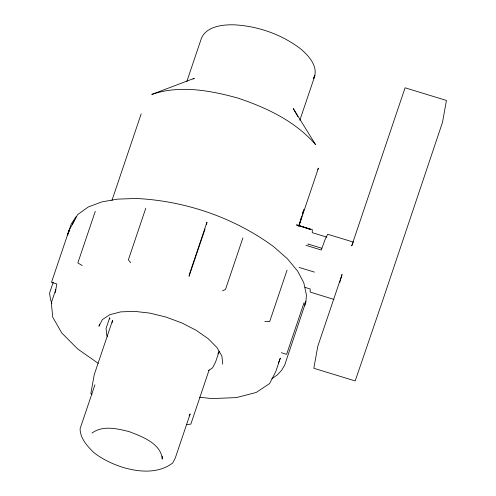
<?xml version="1.0" encoding="UTF-8"?>
<svg xmlns="http://www.w3.org/2000/svg" width="496" height="496" viewBox="0 0 496 496"><rect width="100%" height="100%" fill="white"/><g stroke="black" fill="none" stroke-linecap="round" stroke-linejoin="round"><path stroke-width="0.74" d="M162.328 456.134L162.229 459.085C161.039 443.356 141.614 436.443 129.072 431.588C117.223 428.643 102.635 425.097 92.002 433.089M55.242 292.702L56.811 283.96L51.497 282.336L68.919 230.745L77.537 214.681L88.282 206.975L101.804 201.915L117.558 199.125L136.214 198.474C185.392 200.868 234.124 217.552 273.823 246.791L287.389 258.751L297.612 271.083L303.757 282.627L306.46 295.058L305.877 301.779L304.662 305.784M67.487 235.6L68.919 230.745M112.127 322.735L112.536 320.472L94.252 374.623L90.861 393.477L92.027 394.444M206.522 224.645L206.956 222.227L189.54 273.817L189.1 276.235L205.053 229.009M339.679 282.739L340.064 281.337M340.262 280.649L342.066 274.424L317.775 346.351L313.832 368.28L355.186 380.947L382.893 299.875L442.494 122.388L446.437 100.459L405.083 87.792L351.695 245.904L352.941 243.201M301.952 215.872L298.84 226.164L318.407 168.138L317.707 169.502M302.399 214.402L303.955 209.256M298.753 226.126L301.438 217.31M302.777 212.908L303.447 210.701M53.239 282.193L49.563 293.093L50.48 299.417L51.857 303.378M55.843 289.342L51.305 302.777L52.75 317.173L61.746 332.934L77.686 348.979L98.227 363.345M95.263 211.339L77.841 262.93L82.224 265.546M111.929 200.477L141.174 113.863M99.659 324.105L98.933 326.256L102.356 319.61L109.765 314.706L120.652 311.885L134.273 311.333L149.711 313.088L165.906 317.037L181.753 322.902L196.174 330.286L208.19 338.694L216.975 347.541L221.935 356.227L222.735 364.169M186.8 81.611L200.675 40.511C204.364 26.821 221.445 24.602 233.318 24.8L233.703 24.8C257.126 25.941 280.333 33.883 299.243 47.808L299.572 48.062C308.004 54.734 319.343 66.805 313.67 78.461M145.787 208.221L128.365 259.811L130.646 262.719M94.934 384.778L80.092 428.736C80.129 438.303 87.271 446.14 93.732 452.488C102.325 459.253 112.294 463.921 122.648 467.3C138.899 472.198 158.422 473.872 172.689 463.01L175.324 457.895L190.166 413.937L189.181 415.859M242.885 237.956L225.463 289.546L222.431 290.83M209.132 369.948L190.848 424.099L186.322 424.719M219.22 351.236L215.593 361.981L212.567 367.865L208.394 370.624M299.838 120.274L314.954 75.51L313.546 78.238M287.072 270.078L269.65 321.668L264.833 321.47M304.042 302.752L286.626 354.342L281.306 352.712M278.417 362.967L280.339 358.093L275.807 371.529L269.601 383.582L256.172 392.472L236.425 397.594L211.718 398.592L199.615 397.215M69.75 229.983L67.747 234.168L71.3 223.857L76.093 216.721L72.422 224.397M217.874 353.846L218.885 351.887M304.842 303.788L305.877 301.779L284.692 365.099L281.703 370.227L277.407 374.815L271.839 378.808M193.074 79.112L194.314 78.287L151.801 94.42C179.701 84.847 209.858 90.396 237.534 97.972C266.408 107.595 295.238 121.16 315.524 144.553L293.279 108.593L297.86 116.616M353.704 242.178L327.639 234.255L325.32 238.88L321.278 250.015L305.92 245.309M326.889 237.15L312.263 232.674L312.282 229.549L296.434 224.924L310.378 229.431M321.811 248.26L307.917 244.007L308.066 244.305M299.069 267.406L314.427 272.106M305.083 287.395L310.205 288.963L310.186 292.088L333.951 299.417M297.625 225.041L310.44 229.412M107.514 336.747L106.783 335.47L106.076 328.445L109.709 317.694L109.845 319.102"/></g></svg>
